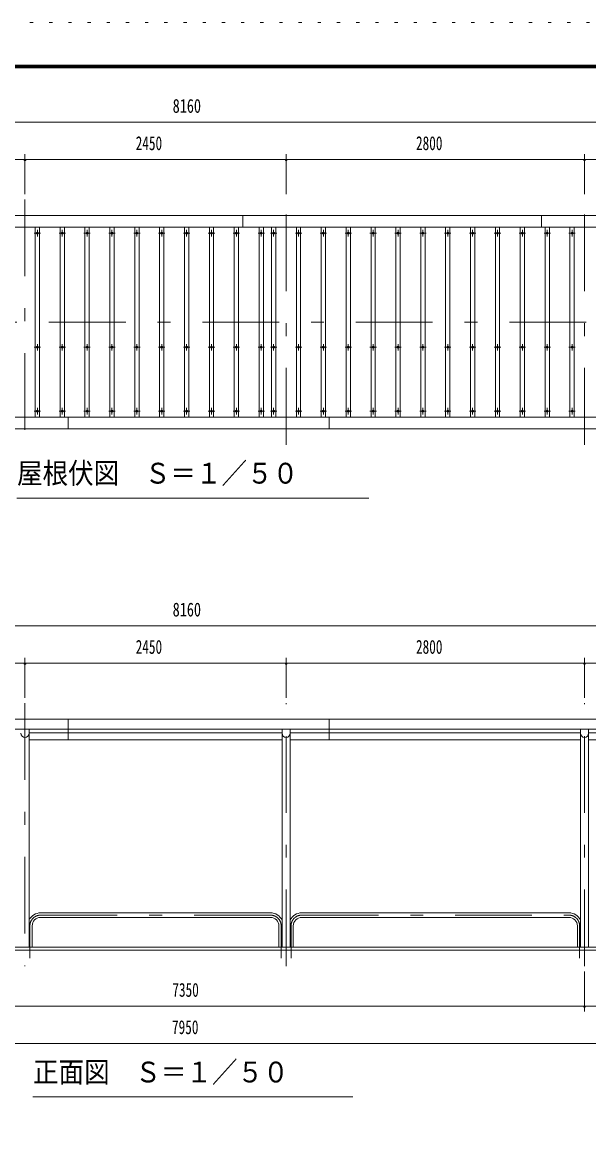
# Model space of a CAD drawing. Units: millimetres, scale not verified, with parts at other scales. Extents: x -23448 to 23452, y -10500 to 10500.
# Drawn here: x -920 to 4393, y 0 to 10500 of the extents above; entities that cross this region are included whole.
import ezdxf
from ezdxf.enums import TextEntityAlignment as Align

# ---------------------------------------------------------------- set-up
doc = ezdxf.new("R2010")
doc.units = ezdxf.units.MM
doc.header["$LTSCALE"] = 60
doc.linetypes.add('USER3', pattern=[24, 12, -5, 2, -5])
doc.linetypes.add('USER4', pattern=[3, 0.5, -2.5])
for name, color, linetype, lineweight in [('0-2_1-0BOLD', 7, 'Continuous', 18), ('0-3_1-2CENTER', 3, 'USER3', 18), ('0-4_1-4THIN', 4, 'Continuous', 18), ('0-5_1-5DIM', 3, 'Continuous', 18), ('0-C_F-F', 5, 'Continuous', 18), ('0-D_F-E_J_ADD', 5, 'USER4', 18)]:
    doc.layers.add(name, color=color, linetype=linetype, lineweight=lineweight)
doc.styles.add('ＭＳ ゴシック', font='')
doc.styles.get('ＭＳ ゴシック').set_extended_font_data('MS Gothic')

msp = doc.modelspace()

# ---------------------------------------------------------------- linework, layer by layer
at = {"layer": '0-2_1-0BOLD'}
for p, q in [((1149.53, 8687.67), (1149.53, 8577.67)), ((3949.53, 8577.67), (3949.53, 8687.67)), ((-3400.47, 8577.67), (4759.53, 8577.67)), ((4759.53, 6797.67), (-3400.47, 6797.67)), ((-490.47, 6797.67), (-490.47, 6687.67)), ((1959.53, 6687.67), (1959.53, 6797.67)), ((-490.47, 3768.55), (-490.47, 3962.67)), ((1959.53, 3962.67), (1959.53, 3768.55)), ((4734.54, 3868.72), (-3375.47, 3868.72)), ((-857.32, 1824.67), (-857.32, 3868.72)), ((-857.32, 3834.18), (1516.38, 3834.18)), ((1516.38, 3868.72), (1516.38, 1824.67)), ((1592.68, 1824.67), (1592.68, 3868.72)), ((1592.68, 3834.18), (4316.38, 3834.18)), ((4316.38, 3868.72), (4316.38, 1824.67)), ((4392.68, 1824.67), (4392.68, 3868.72)), ((4392.68, 3834.18), (4734.54, 3834.18)), ((1516.38, 3768.55), (-857.32, 3768.55)), ((4316.38, 3768.55), (1592.68, 3768.55)), ((1408.17, 2146.02), (-749.12, 2146.02)), ((-749.12, 2103.32), (1408.17, 2103.32)), ((1700.89, 2146.02), (4208.18, 2146.02)), ((4208.18, 2103.32), (1700.89, 2103.32)), ((-827.77, 2024.67), (-827.77, 1824.67)), ((1486.82, 1824.67), (1486.82, 2024.67)), ((1622.24, 2024.67), (1622.24, 1824.67)), ((4286.84, 1824.67), (4286.84, 2024.67)), ((4954.54, 1794.67), (-3595.47, 1794.67))]:
    msp.add_line(p, q, dxfattribs=at)
msp.add_lwpolyline([(4759.53, 6687.67), (4759.53, 8687.67), (-3400.47, 8687.67), (-3400.47, 6687.67)], close=True, dxfattribs=at)
for points in [[(-3033.62, 3768.55), (-3400.47, 3768.55), (-3400.47, 3962.67), (4759.53, 3962.67), (4759.53, 3768.55), (4392.68, 3768.55)], [(-3295.47, 1794.67), (-3295.47, 1824.67), (4654.53, 1824.67), (4654.53, 1794.67)]]:
    msp.add_lwpolyline(points, dxfattribs=at)
for centre in [(-778.8, 8522.67), (-545.47, 8522.67), (-312.14, 8522.67), (-78.8, 8522.67), (154.53, 8522.67), (387.86, 8522.67), (621.2, 8522.67), (854.53, 8522.67), (1087.86, 8522.67), (1321.2, 8522.67), (1437.86, 8522.67), (1671.2, 8522.67), (1904.53, 8522.67), (2137.86, 8522.67), (2371.2, 8522.67), (2604.53, 8522.67), (2837.86, 8522.67), (3071.2, 8522.67), (3304.53, 8522.67), (3537.86, 8522.67), (3771.2, 8522.67), (4004.53, 8522.67), (4237.86, 8522.67), (-778.8, 7452.68), (-545.47, 7452.68), (-312.14, 7452.68), (-78.8, 7452.68), (154.53, 7452.68), (387.86, 7452.68), (621.2, 7452.68), (854.53, 7452.68), (1087.86, 7452.68), (1321.2, 7452.68), (1437.86, 7452.68), (1671.2, 7452.68), (1904.53, 7452.68), (2137.86, 7452.68), (2371.2, 7452.68), (2604.53, 7452.68), (2837.86, 7452.68), (3071.2, 7452.68), (3304.53, 7452.68), (3537.86, 7452.68), (3771.2, 7452.68), (4004.53, 7452.68), (4237.86, 7452.68), (-778.8, 6852.68), (-545.47, 6852.68), (-312.14, 6852.68), (-78.8, 6852.68), (154.53, 6852.68), (387.86, 6852.68), (621.2, 6852.68), (854.53, 6852.68), (1087.86, 6852.68), (1321.2, 6852.68), (1437.86, 6852.68), (1671.2, 6852.68), (1904.53, 6852.68), (2137.86, 6852.68), (2371.2, 6852.68), (2604.53, 6852.68), (2837.86, 6852.68), (3071.2, 6852.68), (3304.53, 6852.68), (3537.86, 6852.68), (3771.2, 6852.68), (4004.53, 6852.68), (4237.86, 6852.68)]:
    msp.add_circle(centre, 10, dxfattribs=at)
for centre, radius, start, end in [((-895.47, 3830.56), 38.15, 180, 0), ((1554.53, 3830.56), 38.15, 180, 0), ((4354.53, 3830.56), 38.15, 180, 0), ((-749.12, 2024.67), 121.35, 90, 153.07823), ((-749.12, 2024.67), 78.65, 90, 180), ((1408.17, 2024.67), 121.35, 26.91106, 90), ((1408.17, 2024.67), 78.65, 0, 90), ((1700.89, 2024.67), 121.35, 90, 153.08894), ((1700.89, 2024.67), 78.65, 90, 180), ((4208.18, 2024.67), 121.35, 26.92177, 90), ((4208.18, 2024.67), 78.65, 0, 90)]:
    msp.add_arc(centre, radius, start, end, dxfattribs=at)
at = {"layer": '0-3_1-2CENTER'}
for p, q in [((-895.47, 8837.68), (-895.47, 6537.67)), ((1554.53, 6537.67), (1554.53, 8837.68)), ((4354.53, 6537.67), (4354.53, 8837.68)), ((-748.81, 8522.67), (-808.8, 8522.67)), ((-778.8, 8552.68), (-778.8, 8492.68)), ((-515.47, 8522.67), (-575.47, 8522.67)), ((-545.47, 8492.68), (-545.47, 8552.68)), ((-282.14, 8522.67), (-342.14, 8522.67)), ((-312.14, 8552.68), (-312.14, 8492.68)), ((-48.81, 8522.67), (-108.8, 8522.67)), ((-78.8, 8492.68), (-78.8, 8552.68)), ((184.53, 8522.67), (124.53, 8522.67)), ((154.53, 8552.68), (154.53, 8492.68)), ((417.86, 8522.67), (357.86, 8522.67)), ((387.86, 8492.68), (387.86, 8552.68)), ((651.19, 8522.67), (591.2, 8522.67)), ((621.2, 8552.68), (621.2, 8492.68)), ((884.53, 8522.67), (824.53, 8522.67)), ((854.53, 8492.68), (854.53, 8552.68)), ((1117.86, 8522.67), (1057.86, 8522.67)), ((1087.86, 8552.68), (1087.86, 8492.68)), ((1351.19, 8522.67), (1291.2, 8522.67)), ((1321.2, 8492.68), (1321.2, 8552.68)), ((1467.86, 8522.67), (1407.86, 8522.67)), ((1437.86, 8552.68), (1437.86, 8492.68)), ((1701.2, 8522.67), (1641.2, 8522.67)), ((1671.2, 8492.68), (1671.2, 8552.68)), ((1934.53, 8522.67), (1874.53, 8522.67)), ((1904.53, 8552.68), (1904.53, 8492.68)), ((2167.86, 8522.67), (2107.86, 8522.67)), ((2137.86, 8492.68), (2137.86, 8552.68)), ((2401.2, 8522.67), (2341.2, 8522.67)), ((2371.2, 8552.68), (2371.2, 8492.68)), ((2634.53, 8522.67), (2574.53, 8522.67)), ((2604.53, 8492.68), (2604.53, 8552.68)), ((2867.86, 8522.67), (2807.86, 8522.67)), ((2837.86, 8552.68), (2837.86, 8492.68)), ((3101.2, 8522.67), (3041.2, 8522.67)), ((3071.2, 8492.68), (3071.2, 8552.68)), ((3334.53, 8522.67), (3274.53, 8522.67)), ((3304.53, 8552.68), (3304.53, 8492.68)), ((3567.86, 8522.67), (3507.86, 8522.67)), ((3537.86, 8492.68), (3537.86, 8552.68)), ((3801.2, 8522.67), (3741.2, 8522.67)), ((3771.2, 8552.68), (3771.2, 8492.68)), ((4034.53, 8522.67), (3974.53, 8522.67)), ((4004.53, 8492.68), (4004.53, 8552.68)), ((4267.86, 8522.67), (4207.86, 8522.67)), ((4237.86, 8552.68), (4237.86, 8492.68)), ((-3550.47, 7687.67), (4909.53, 7687.67)), ((-778.8, 7422.67), (-778.8, 7482.68)), ((-545.47, 7482.68), (-545.47, 7422.67)), ((-312.14, 7422.67), (-312.14, 7482.68)), ((-78.8, 7482.68), (-78.8, 7422.67)), ((154.53, 7422.67), (154.53, 7482.68)), ((387.86, 7482.68), (387.86, 7422.67)), ((621.2, 7422.67), (621.2, 7482.68)), ((854.53, 7482.68), (854.53, 7422.67)), ((1087.86, 7422.67), (1087.86, 7482.68)), ((1321.2, 7482.68), (1321.2, 7422.67)), ((1437.86, 7422.67), (1437.86, 7482.68)), ((1671.2, 7482.68), (1671.2, 7422.67)), ((1904.53, 7422.67), (1904.53, 7482.68)), ((2137.86, 7482.68), (2137.86, 7422.67)), ((2371.2, 7422.67), (2371.2, 7482.68)), ((2604.53, 7482.68), (2604.53, 7422.67)), ((2837.86, 7422.67), (2837.86, 7482.68)), ((3071.2, 7482.68), (3071.2, 7422.67)), ((3304.53, 7422.67), (3304.53, 7482.68)), ((3537.86, 7482.68), (3537.86, 7422.67)), ((3771.2, 7422.67), (3771.2, 7482.68)), ((4004.53, 7482.68), (4004.53, 7422.67)), ((4237.86, 7422.67), (4237.86, 7482.68)), ((-748.81, 7452.68), (-808.8, 7452.68)), ((-515.47, 7452.68), (-575.47, 7452.68)), ((-282.14, 7452.68), (-342.14, 7452.68)), ((-48.81, 7452.68), (-108.8, 7452.68)), ((184.53, 7452.68), (124.53, 7452.68)), ((417.86, 7452.68), (357.86, 7452.68)), ((651.19, 7452.68), (591.2, 7452.68)), ((884.53, 7452.68), (824.53, 7452.68)), ((1117.86, 7452.68), (1057.86, 7452.68)), ((1351.19, 7452.68), (1291.2, 7452.68)), ((1467.86, 7452.68), (1407.86, 7452.68)), ((1701.2, 7452.68), (1641.2, 7452.68)), ((1934.53, 7452.68), (1874.53, 7452.68)), ((2167.86, 7452.68), (2107.86, 7452.68)), ((2401.2, 7452.68), (2341.2, 7452.68)), ((2634.53, 7452.68), (2574.53, 7452.68)), ((2867.86, 7452.68), (2807.86, 7452.68)), ((3101.2, 7452.68), (3041.2, 7452.68)), ((3334.53, 7452.68), (3274.53, 7452.68)), ((3567.86, 7452.68), (3507.86, 7452.68)), ((3801.2, 7452.68), (3741.2, 7452.68)), ((4034.53, 7452.68), (3974.53, 7452.68)), ((4267.86, 7452.68), (4207.86, 7452.68)), ((-808.8, 6852.68), (-748.81, 6852.68)), ((-778.8, 6882.68), (-778.8, 6822.68)), ((-575.47, 6852.68), (-515.47, 6852.68)), ((-545.47, 6882.68), (-545.47, 6822.68)), ((-342.14, 6852.68), (-282.14, 6852.68)), ((-312.14, 6882.68), (-312.14, 6822.68)), ((-108.8, 6852.68), (-48.81, 6852.68)), ((-78.8, 6882.68), (-78.8, 6822.68)), ((124.53, 6852.68), (184.53, 6852.68)), ((154.53, 6882.68), (154.53, 6822.68)), ((357.86, 6852.68), (417.86, 6852.68)), ((387.86, 6882.68), (387.86, 6822.68)), ((591.2, 6852.68), (651.19, 6852.68)), ((621.2, 6882.68), (621.2, 6822.68)), ((824.53, 6852.68), (884.53, 6852.68)), ((854.53, 6882.68), (854.53, 6822.68)), ((1057.86, 6852.68), (1117.86, 6852.68)), ((1087.86, 6882.68), (1087.86, 6822.68)), ((1291.2, 6852.68), (1351.19, 6852.68)), ((1321.2, 6822.68), (1321.2, 6882.68)), ((1407.86, 6852.68), (1467.86, 6852.68)), ((1437.86, 6882.68), (1437.86, 6822.68)), ((1641.2, 6852.68), (1701.2, 6852.68)), ((1671.2, 6882.68), (1671.2, 6822.68)), ((1874.53, 6852.68), (1934.53, 6852.68)), ((1904.53, 6882.68), (1904.53, 6822.68)), ((2107.86, 6852.68), (2167.86, 6852.68)), ((2137.86, 6882.68), (2137.86, 6822.68)), ((2341.2, 6852.68), (2401.2, 6852.68)), ((2371.2, 6882.68), (2371.2, 6822.68)), ((2574.53, 6852.68), (2634.53, 6852.68)), ((2604.53, 6882.68), (2604.53, 6822.68)), ((2807.86, 6852.68), (2867.86, 6852.68)), ((2837.86, 6882.68), (2837.86, 6822.68)), ((3041.2, 6852.68), (3101.2, 6852.68)), ((3071.2, 6882.68), (3071.2, 6822.68)), ((3274.53, 6852.68), (3334.53, 6852.68)), ((3304.53, 6882.68), (3304.53, 6822.68)), ((3507.86, 6852.68), (3567.86, 6852.68)), ((3537.86, 6882.68), (3537.86, 6822.68)), ((3741.2, 6852.68), (3801.2, 6852.68)), ((3771.2, 6882.68), (3771.2, 6822.68)), ((3974.53, 6852.68), (4034.53, 6852.68)), ((4004.53, 6882.68), (4004.53, 6822.68)), ((4207.86, 6852.68), (4267.86, 6852.68)), ((4237.86, 6882.68), (4237.86, 6822.68)), ((-895.47, 4112.67), (-895.47, 1644.67)), ((1554.53, 1644.67), (1554.53, 4112.67)), ((4354.53, 1644.67), (4354.53, 4112.67)), ((-749.12, 2124.67), (1408.17, 2124.67)), ((1700.89, 2124.67), (4208.18, 2124.67)), ((-849.12, 1719.67), (-849.12, 2024.67)), ((1508.17, 2024.67), (1508.17, 1719.67)), ((1600.89, 1719.67), (1600.89, 2024.67)), ((4308.18, 2024.67), (4308.18, 1719.67))]:
    msp.add_line(p, q, dxfattribs=at)
for centre, start, end in [((-749.12, 2024.67), 90, 180), ((1408.17, 2024.67), 0, 90), ((1700.89, 2024.67), 90, 180), ((4208.18, 2024.67), 0, 90)]:
    msp.add_arc(centre, 100, start, end, dxfattribs=at)
at = {"layer": '0-4_1-4THIN'}
for p, q in [((-798.81, 8577.68), (-798.81, 6797.68)), ((-758.81, 6797.68), (-758.81, 8577.68)), ((-565.47, 8577.68), (-565.47, 6797.68)), ((-525.47, 6797.68), (-525.47, 8577.68)), ((-332.14, 8577.68), (-332.14, 6797.68)), ((-292.14, 6797.68), (-292.14, 8577.68)), ((-98.81, 8577.68), (-98.81, 6797.68)), ((-58.81, 6797.68), (-58.81, 8577.68)), ((134.53, 8577.68), (134.53, 6797.68)), ((174.53, 6797.68), (174.53, 8577.68)), ((367.86, 8577.68), (367.86, 6797.68)), ((407.86, 6797.68), (407.86, 8577.68)), ((601.19, 8577.68), (601.19, 6797.68)), ((641.19, 6797.68), (641.19, 8577.68)), ((834.53, 8577.68), (834.53, 6797.68)), ((874.53, 6797.68), (874.53, 8577.68)), ((1067.86, 8577.68), (1067.86, 6797.68)), ((1107.86, 6797.68), (1107.86, 8577.68)), ((1301.19, 8577.68), (1301.19, 6797.68)), ((1341.19, 6797.68), (1341.19, 8577.68)), ((1417.86, 8577.68), (1417.86, 6797.68)), ((1457.86, 6797.68), (1457.86, 8577.68)), ((1651.19, 8577.68), (1651.19, 6797.68)), ((1691.19, 6797.68), (1691.19, 8577.68)), ((1884.52, 8577.68), (1884.52, 6797.68)), ((1924.53, 6797.68), (1924.53, 8577.68)), ((2117.86, 8577.68), (2117.86, 6797.68)), ((2157.86, 6797.68), (2157.86, 8577.68)), ((2351.19, 8577.68), (2351.19, 6797.68)), ((2391.19, 6797.68), (2391.19, 8577.68)), ((2584.52, 8577.68), (2584.52, 6797.68)), ((2624.53, 6797.68), (2624.53, 8577.68)), ((2817.86, 8577.68), (2817.86, 6797.68)), ((2857.86, 6797.68), (2857.86, 8577.68)), ((3051.19, 8577.68), (3051.19, 6797.68)), ((3091.19, 6797.68), (3091.19, 8577.68)), ((3284.52, 8577.68), (3284.52, 6797.68)), ((3324.53, 6797.68), (3324.53, 8577.68)), ((3517.86, 8577.68), (3517.86, 6797.68)), ((3557.86, 6797.68), (3557.86, 8577.68)), ((3751.19, 8577.68), (3751.19, 6797.68)), ((3791.19, 6797.68), (3791.19, 8577.68)), ((3984.52, 8577.68), (3984.52, 6797.68)), ((4024.53, 6797.68), (4024.53, 8577.68)), ((4217.86, 8577.68), (4217.86, 6797.68)), ((4257.86, 6797.68), (4257.86, 8577.68))]:
    msp.add_line(p, q, dxfattribs=at)
at = {"layer": '0-5_1-5DIM'}
for p, q in [((-3400.47, 9562.67), (4759.53, 9562.67)), ((-895.47, 9262.68), (-895.47, 8887.68)), ((1554.53, 8887.68), (1554.53, 9262.68)), ((4354.53, 8887.68), (4354.53, 9262.68)), ((-2995.47, 9212.68), (-895.47, 9212.68)), ((-885.47, 9212.68), (-905.47, 9212.68)), ((-895.47, 9212.68), (1554.53, 9212.68)), ((1564.53, 9212.68), (1544.53, 9212.68)), ((1554.53, 9212.68), (4354.53, 9212.68)), ((4364.53, 9212.68), (4344.53, 9212.68)), ((4354.53, 9212.68), (4759.53, 9212.68)), ((-970.46, 6037.67), (2329.54, 6037.67)), ((-3400.47, 4837.67), (4759.53, 4837.67)), ((-895.47, 4537.67), (-895.47, 4162.67)), ((1554.53, 4162.67), (1554.53, 4537.67)), ((4354.53, 4162.67), (4354.53, 4537.67)), ((-2995.47, 4487.67), (-895.47, 4487.67)), ((-885.47, 4487.67), (-905.47, 4487.67)), ((-895.47, 4487.67), (1554.53, 4487.67)), ((1564.53, 4487.67), (1544.53, 4487.67)), ((1554.53, 4487.67), (4354.53, 4487.67)), ((4364.53, 4487.67), (4344.53, 4487.67)), ((4354.53, 4487.67), (4759.53, 4487.67)), ((4354.53, 1219.67), (4354.53, 1594.67)), ((-2995.47, 1269.67), (4354.53, 1269.67)), ((4364.53, 1269.67), (4344.53, 1269.67)), ((4354.53, 1269.67), (4654.53, 1269.67)), ((4654.53, 919.67), (-3295.47, 919.67)), ((-820.46, 419.67), (2179.54, 419.67))]:
    msp.add_line(p, q, dxfattribs=at)
for centre in [(-895.47, 9212.68), (1554.53, 9212.68), (4354.53, 9212.68), (-895.47, 4487.67), (1554.53, 4487.67), (4354.53, 4487.67), (4354.53, 1269.67)]:
    msp.add_arc(centre, 10, 180, 0, dxfattribs=at)
at = {"layer": '0-C_F-F'}
for points in [[(22951.87, -10000), (-5748.13, -10000), (-5748.13, 10100), (22951.87, 10100)], [(22949.37, -9997.5), (-5745.63, -9997.5), (-5745.63, 10097.5), (22949.37, 10097.5)], [(22946.87, -9995), (22946.87, 10095), (-5743.13, 10095), (-5743.13, -9995)], [(22944.37, -9992.5), (-5740.63, -9992.5), (-5740.63, 10092.5), (22944.37, 10092.5)], [(22941.87, -9990), (22941.87, 10090), (-5738.13, 10090), (-5738.13, -9990)], [(22939.37, -9987.5), (-5735.63, -9987.5), (-5735.63, 10087.5), (22939.37, 10087.5)], [(22936.87, -9985), (22936.87, 10085), (-5733.13, 10085), (-5733.13, -9985)], [(22934.37, -9982.5), (-5730.63, -9982.5), (-5730.63, 10082.5), (22934.37, 10082.5)], [(22931.87, -9980), (-5728.13, -9980), (-5728.13, 10080), (22931.87, 10080)], [(22929.37, -9977.5), (-5725.63, -9977.5), (-5725.63, 10077.5), (22929.37, 10077.5)], [(22926.87, -9975), (22926.87, 10075), (-5723.12, 10075), (-5723.12, -9975)]]:
    msp.add_lwpolyline(points, close=True, dxfattribs=at)
at = {"layer": '0-D_F-E_J_ADD'}
msp.add_lwpolyline([(23451.87, -10500), (-6248.13, -10500), (-6248.13, 10500), (23451.87, 10500)], close=True, dxfattribs=at)

# ---------------------------------------------------------------- texts
at = {"layer": '0-5_1-5DIM', "color": 7, "style": 'ＭＳ ゴシック'}
for s, height, width, p in [('8160', 130.2, 0.75, (490.59, 9612.67)), ('2450', 130.2, 0.7, (143.52, 9262.68)), ('2800', 130.2, 0.7, (2773.26, 9262.68)), ('屋根伏図\u3000Ｓ＝１／５０', 195.4, 0.9, (-970.46, 6114.32)), ('8160', 130.2, 0.75, (490.59, 4887.67)), ('2450', 130.2, 0.7, (143.52, 4537.67)), ('2800', 130.2, 0.7, (2773.26, 4537.67)), ('7350', 130.2, 0.7, (487.62, 1319.67)), ('7950', 130.2, 0.7, (484.2, 969.67)), ('正面図\u3000Ｓ＝１／５０', 195.4, 0.9, (-820.46, 496.31))]:
    msp.add_text(s, height=height, dxfattribs=dict(at, width=width)).set_placement(p, align=Align.BOTTOM_LEFT)

doc.saveas('drawing.dxf')
